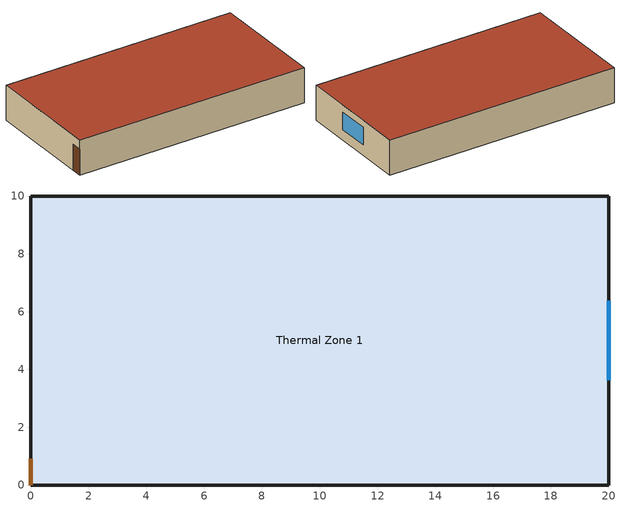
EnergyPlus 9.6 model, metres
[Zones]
Thermal Zone 1
 floor ground (Floor): 0,0 0,10 20,10 20,0 z0
 wall outside (Exterior Wall): 0,10 0,0 20,0 20,10 0,10 z0:3
 window (Window): 20,3.63 20,6.37 z0.91:2.41
 door (Door): 0,0.91 0,0 z0:2.22
 roof outside (Roof): 20,0 20,10 0,10 0,0 z3
[Building]
Building: North Axis {deg}=-0
[Site:Location]
Denver Centennial  Golden   Nr: Latitude {deg}=39.74; Longitude {deg}=39.74; Time Zone {hr}=-7; Elevation {m}=1829
[Material]
Drywall: MediumSmooth, 0.015875, 0.160252, 799.962, 1089.99, 0.9, 0.7, 0.7
EPDM Rubber: Smooth, 0.00254, 0.200318, 1009.16, 2009.664, 0.9, 0.3, 0.7
Exterior Finish OSB: Smooth, 0.015875, 0.11919, 543.987, 1209.99, 0.9, 0.5, 0.7
Insulated Joist: Smooth, 0.367335, 0.0479269, 101.493, 986.829, 0.9, 0.7, 0.7
Insulted Truss: Smooth, 0.949325, 0.0493981, 52.7969, 795.492, 0.9, 0.7, 0.7
OSB: Smooth, 0.0127, 0.11919, 543.987, 1209.99, 0.9, 0.7, 0.7
Plywood: Smooth, 0.00635, 0.115382, 543.987, 1209.99, 0.9, 0.7, 0.7
Rigid Insulation: Smooth, 0.0254, 0.0288456, 36.4997, 1498.87, 0.9, 0.7, 0.7
Roddent Barrier: Smooth, 0.00127, 0.500759, 949.895, 1820, 0.9, 0.7, 0.7
Stud Layer: Smooth, 0.1397, 0.0422155, 120.795, 1077.26, 0.9, 0.7, 0.7
I01 25mm insulation board: MediumRough, 0.0254, 0.03, 43, 1210, 0.9, 0.6, 0.6
F08 Metal surface: Smooth, 0.0008, 45.28, 7824, 500, 0.9, 0.7, 0.7
[WindowMaterial:SimpleGlazingSystem]
Window Material Simple Glazing System 1: 1.5, 0.3, 0.42
[Construction]
Door: F08 Metal surface, I01 25mm insulation board
Exterior Wall: Exterior Finish OSB, Rigid Insulation, OSB, Stud Layer, Drywall
Floor: Roddent Barrier, Insulated Joist, OSB, Plywood
Roof: EPDM Rubber, OSB, Insulted Truss, Drywall
Window: Window Material Simple Glazing System 1
[Zone]
Thermal Zone 1: Multiplier=1; Part of Total Floor Area=Yes
[ZoneControl:Thermostat]
Thermal Zone 1 Thermostat: Zone or ZoneList=Thermal Zone 1; Control Type Schedule=Thermal Zone 1 Thermostat Schedule; Control 1=Thermostat Setpoint Dual Setpoint 1; Temperature Difference Between Cutout And Setpoint {deltaC}=0
[ThermostatSetpoint:DualSetpoint]
Thermostat Setpoint Dual Setpoint 1: Heating Setpoint Temperature Schedule=Zone 1 HtgSetp; Cooling Setpoint Temperature Schedule=Zone 1 ClgSetp
[Zone equipment]
Thermal Zone 1: Thermal Zone 1 Ideal Loads Air System
[ZoneHVAC:IdealLoadsAirSystem]
Thermal Zone 1 Ideal Loads Air System: Maximum Heating Supply Air Temperature [C]=50; Minimum Cooling Supply Air Temperature [C]=13; Maximum Heating Supply Air Humidity Ratio [kg-H20/kg-air]=0.0156; Minimum Cooling Supply Air Humidity Ratio [kg-H20/kg-air]=0.0077; Heating Limit=NoLimit; Cooling Limit=NoLimit; Dehumidification Control Type=ConstantSensibleHeatRatio; Cooling Sensible Heat Ratio=0.7; Humidification Control Type=None; Demand Controlled Ventilation Type=None; Outdoor Air Economizer Type=NoEconomizer; Heat Recovery Type=None; Sensible Heat Recovery Effectiveness=0.7; Latent Heat Recovery Effectiveness=0.65
[Schedule:Day:Interval]
Zone1 HtgSetp Default Schedule: Temperature 11, No, 24:00, 24
Zone1 ClgSetp Default Schedule: Temperature 4, No, 24:00, 26
Small Office HtgSetp Summer Design Day: No, 24:00, 15.6
Small Office HtgSetp Winter Design Day: No, 24:00, 21
Small Office ClgSetp Summer Design Day: No, 06:00, 26.7, 22:00, 24, 24:00, 26.7
Small Office ClgSetp Winter Design Day: No, 24:00, 26.7
[Schedule:Compact]
Thermal Zone 1 Thermostat Schedule: Through: 12/31, For: AllDays, Until: 24:00, 4
[Schedule:Week:Daily]
Zone 1 HtgSetp Week Rule - Jan1-Dec31: Zone1 HtgSetp Default Schedule, Zone1 HtgSetp Default Schedule, Zone1 HtgSetp Default Schedule, Zone1 HtgSetp Default Schedule, Zone1 HtgSetp Default Schedule, Zone1 HtgSetp Default Schedule, Zone1 HtgSetp Default Schedule, Zone1 HtgSetp Default Schedule, Small Office HtgSetp Summer Design Day, Small Office HtgSetp Winter Design Day, Zone1 HtgSetp Default Schedule, Zone1 HtgSetp Default Schedule
Zone 1 ClgSetp Week Rule - Jan1-Dec31: Zone1 ClgSetp Default Schedule, Zone1 ClgSetp Default Schedule, Zone1 ClgSetp Default Schedule, Zone1 ClgSetp Default Schedule, Zone1 ClgSetp Default Schedule, Zone1 ClgSetp Default Schedule, Zone1 ClgSetp Default Schedule, Zone1 ClgSetp Default Schedule, Small Office ClgSetp Summer Design Day, Small Office ClgSetp Winter Design Day, Zone1 ClgSetp Default Schedule, Zone1 ClgSetp Default Schedule
[Schedule:Year]
Zone 1 HtgSetp: Zone 1 HtgSetp Week Rule - Jan1-Dec31, 1, 1, 12, 31
Zone 1 ClgSetp: Zone 1 ClgSetp Week Rule - Jan1-Dec31, 1, 1, 12, 31
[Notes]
Replace this part with the generation form prompt engineering!
